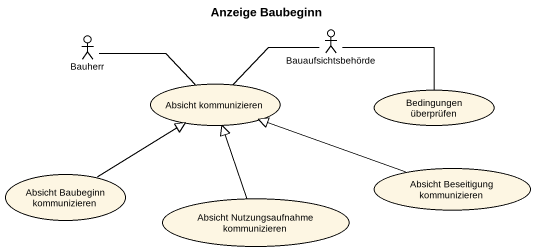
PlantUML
@startuml
title Anzeige Baubeginn
actor Bauherr
actor Bauaufsichtsbehörde
usecase "Absicht kommunizieren" as Absicht_kommunizieren
usecase "Bedingungen überprüfen" as Bedingungen_überprüfen
usecase "Absicht Baubeginn kommunizieren" as Absicht_Baubeginn
usecase "Absicht Beseitigung kommunizieren" as Absicht_Beseitigung
usecase "Absicht Nutzungsaufnahme kommunizieren" as Absicht_Nutzungsaufnahme
Absicht_kommunizieren -left- Bauherr
Absicht_kommunizieren -right- Bauaufsichtsbehörde
Bedingungen_überprüfen -left- Bauaufsichtsbehörde
Absicht_Baubeginn -up-|> Absicht_kommunizieren
Absicht_Beseitigung -left-|> Absicht_kommunizieren
Absicht_Nutzungsaufnahme -up-|> Absicht_kommunizieren
@enduml
